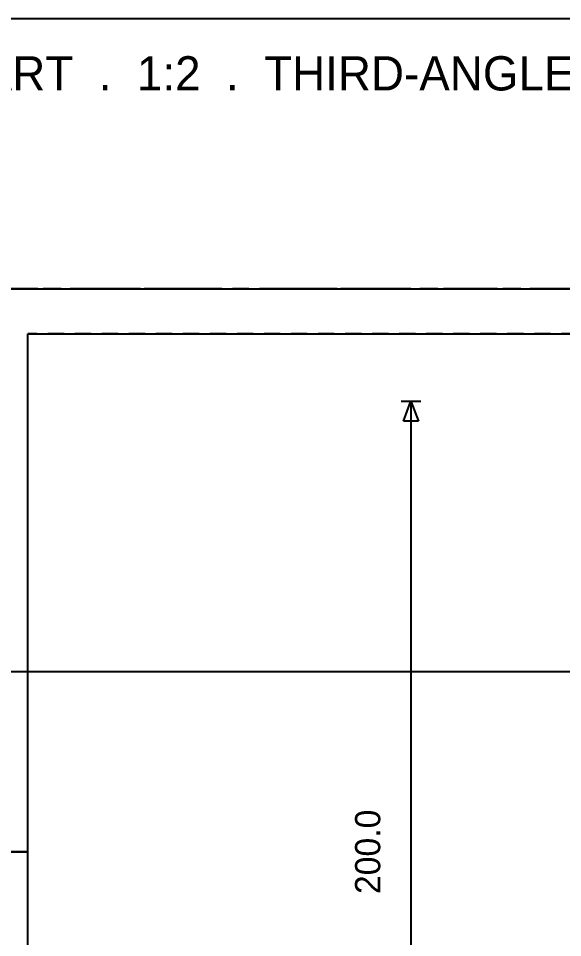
# Model space of a CAD drawing. Extents: x 8 to 586, y 8 to 412.
# Drawn here: x 53.9 to 114.3, y 310 to 412 of the extents above; entities that cross this region are included whole.
import ezdxf
from ezdxf.enums import TextEntityAlignment as Align

# ---------------------------------------------------------------- set-up
doc = ezdxf.new("R2010")
doc.units = 0
doc.linetypes.add('CENTER', pattern=[10.2, 6, -1.6, 1, -1.6])
doc.linetypes.add('DASHED', pattern=[3, 1.8, -1.2])
for name, color, linetype in [('DIMS', 1, 'CONTINUOUS'), ('FRAME', 250, 'CONTINUOUS'), ('HIDDEN', 8, 'DASHED'), ('LABEL', 7, 'CONTINUOUS'), ('SEAM', 3, 'CENTER'), ('TEXT', 7, 'CONTINUOUS'), ('VISIBLE', 7, 'CONTINUOUS')]:
    doc.layers.add(name, color=color, linetype=linetype)

msp = doc.modelspace()

# ---------------------------------------------------------------- linework, layer by layer
at = {"layer": 'DIMS'}
for p, q in [((96.4, 369.5), (98.6, 369.5)), ((96.664, 367.3), (97.5, 369.5)), ((97.5, 369.5), (97.5, 269.5)), ((97.5, 369.5), (98.336, 367.3)), ((98.336, 367.3), (96.664, 367.3)), ((47.5, 339.5), (207.5, 339.5))]:
    msp.add_line(p, q, dxfattribs=at)
at = {"layer": 'FRAME'}
msp.add_line((8, 412), (586, 412), dxfattribs=at)
at = {"layer": 'HIDDEN'}
for p, q in [((202.5, 382), (52.5, 382)), ((55, 271), (55, 377)), ((200, 377), (55, 377))]:
    msp.add_line(p, q, dxfattribs=at)
at = {"layer": 'SEAM'}
for p, q in [((127.5, 382), (52.5, 382)), ((55, 319.5), (55, 377)), ((55, 377), (127.5, 377)), ((40, 319.5), (55, 319.5)), ((55, 319.5), (40, 319.5)), ((55, 271), (55, 319.5))]:
    msp.add_line(p, q, dxfattribs=at)
at = {"layer": 'VISIBLE'}
for p, q in [((52.5, 382), (202.5, 382)), ((55, 377), (200, 377)), ((55, 271), (55, 377))]:
    msp.add_line(p, q, dxfattribs=at)

# ---------------------------------------------------------------- texts
at = {"layer": 'LABEL'}
msp.add_text('ASSEMBLED PART  .  1:2  .  THIRD-ANGLE PROJECTION  .  ALL DIMS mm', height=3.8, dxfattribs=at).set_placement((14, 404))
at = {"layer": 'TEXT'}
msp.add_text('200.0', height=2.8, rotation=90, dxfattribs=at).set_placement((94.1, 319.5), align=Align.CENTER)

doc.saveas('drawing.dxf')
